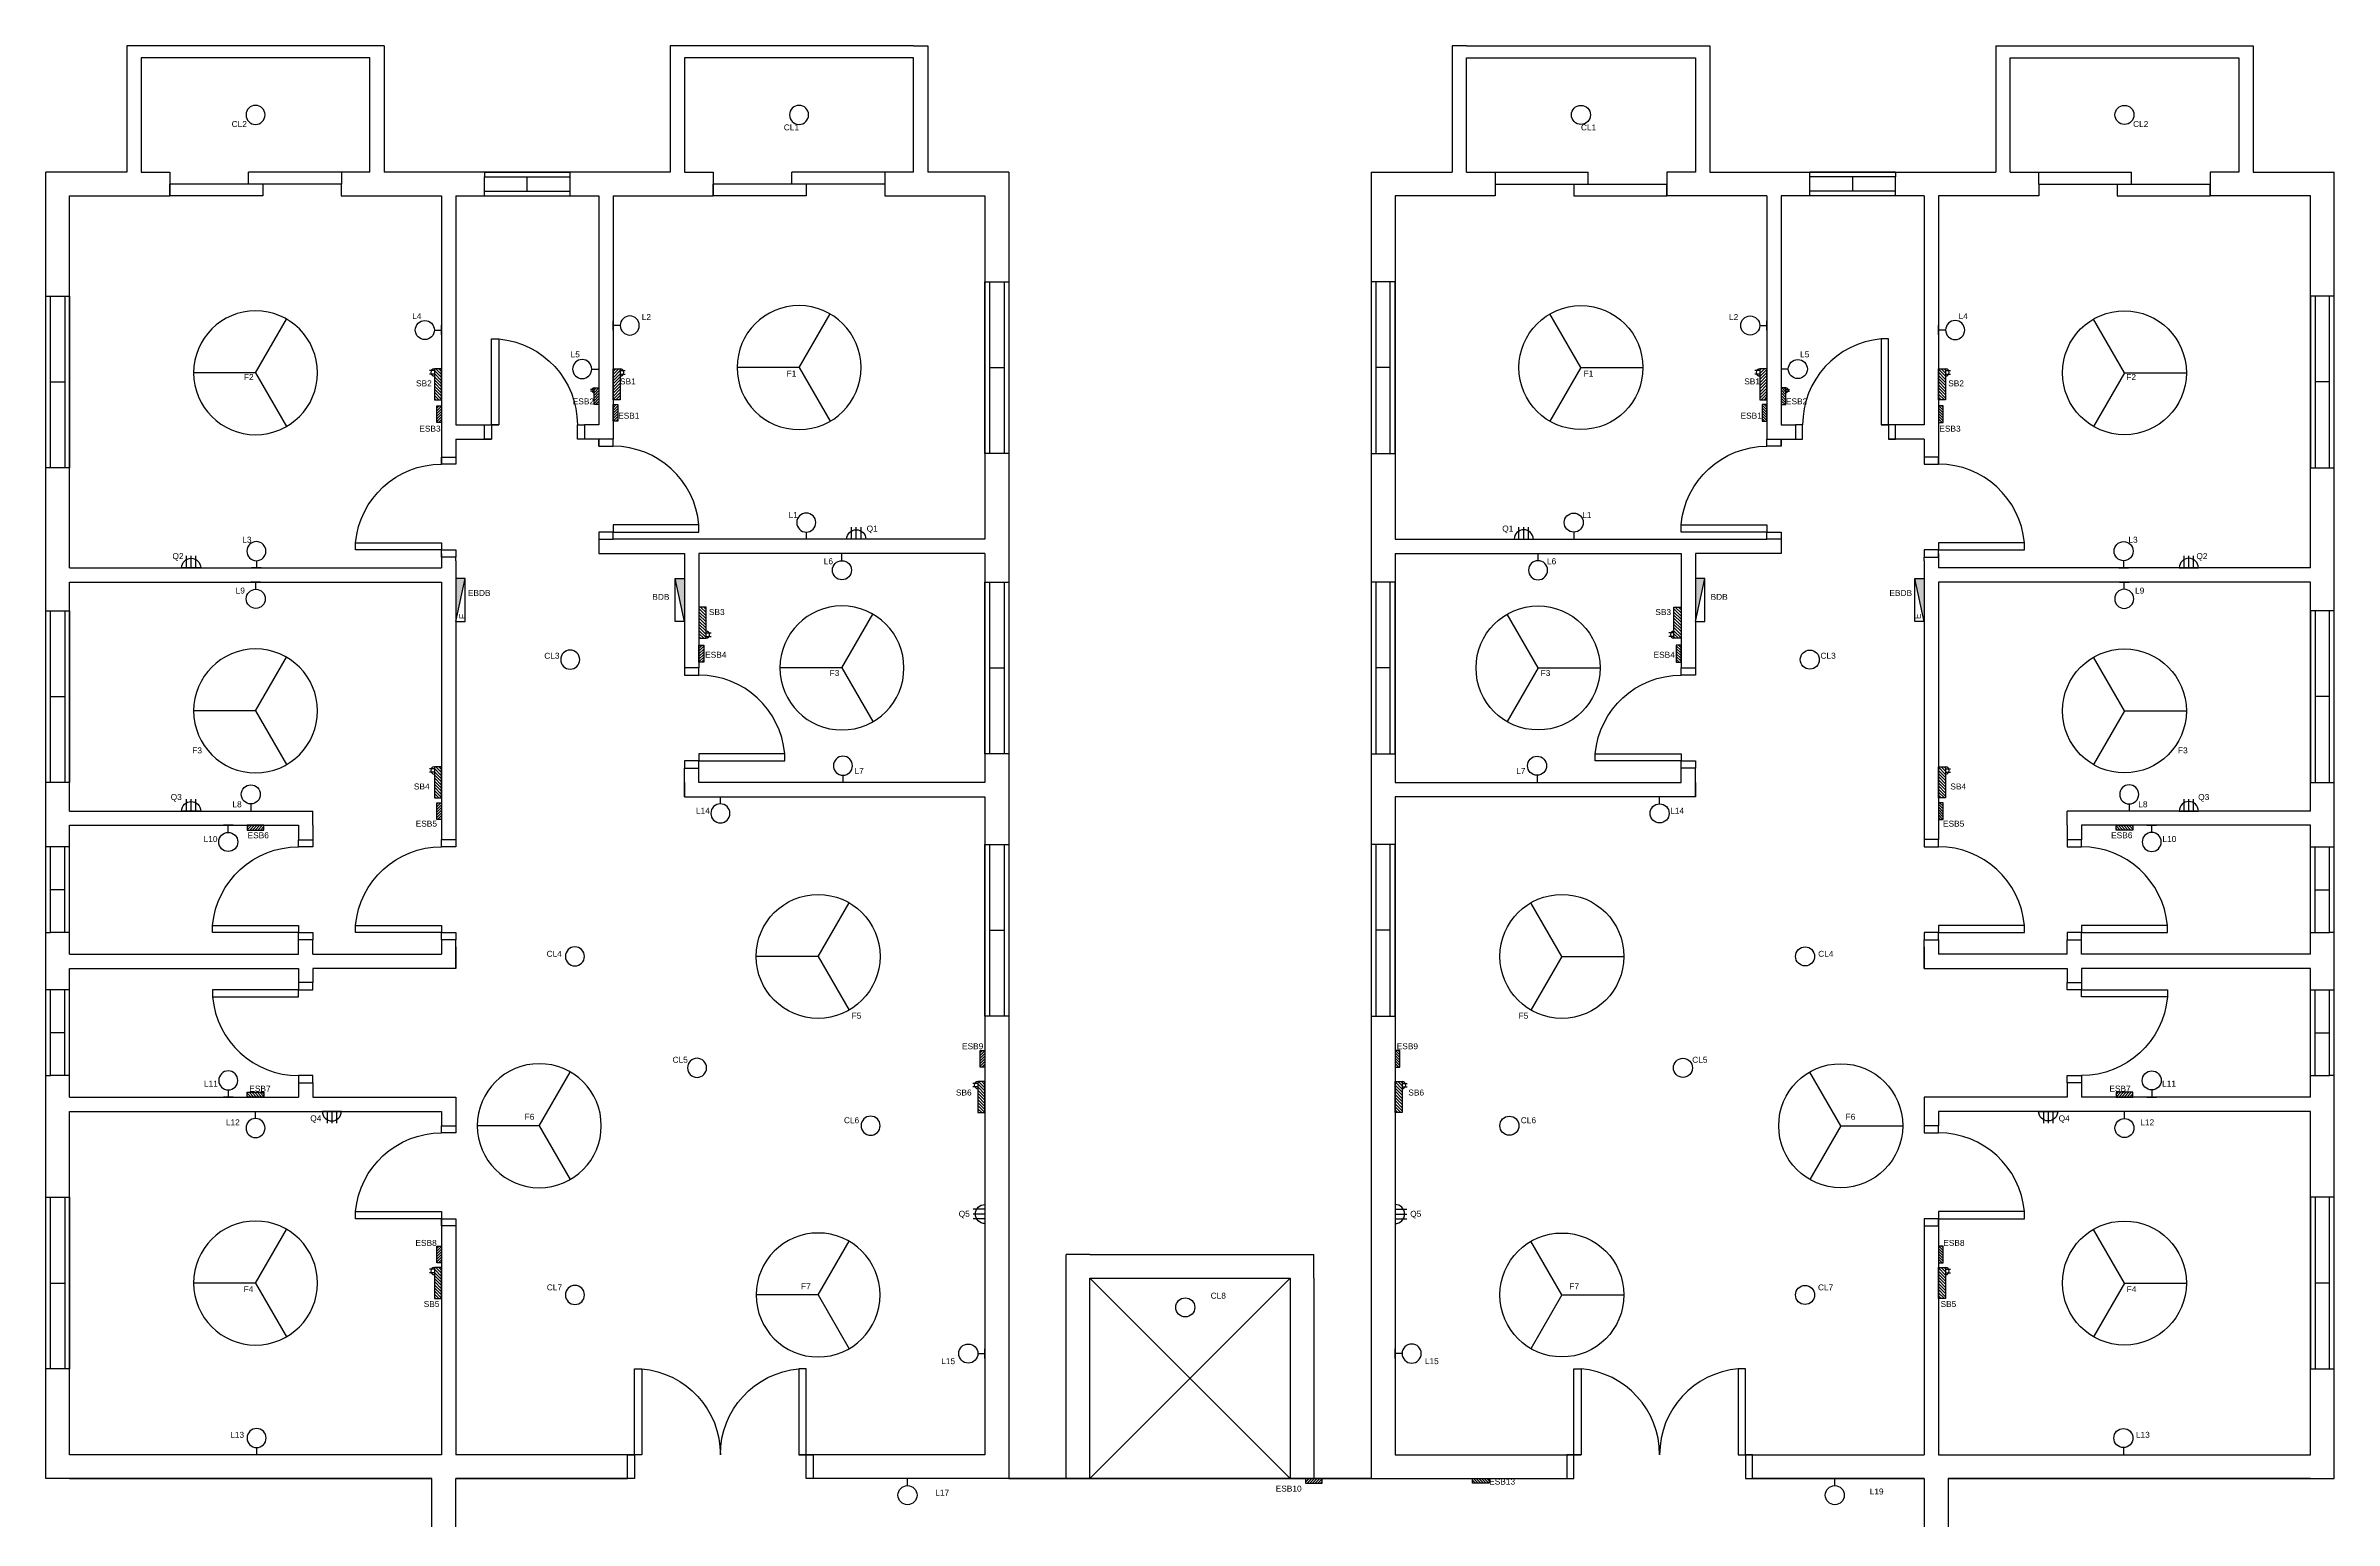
# Model space of a CAD drawing. Header units: inches. Extents: x 61297 to 163996, y 9483 to 32239.
# Drawn here: x 78637 to 79597, y 16714 to 17332 of the extents above; entities that cross this region are included whole.
import ezdxf

# ---------------------------------------------------------------- set-up
doc = ezdxf.new("R2010")
doc.units = ezdxf.units.IN
doc.linetypes.add('HIDDEN', pattern=[9.525, 6.35, -3.175])
for name, color, linetype in [('door', 80, 'Continuous'), ('Doors', 230, 'Continuous'), ('Layer1', 7, 'Continuous'), ('Light Fans and Socketst', 170, 'Continuous'), ('Main Conduit', 50, 'HIDDEN'), ('Toiler Window', 30, 'Continuous'), ('Windows', 30, 'Continuous')]:
    doc.layers.add(name, color=color, linetype=linetype)
doc.styles.get("Standard").update_dxf_attribs({"font": 'arial.ttf'})
pattern_1 = [(45, (73421.59915, 13421.7594), (-0.65106857, 0.65106857), [])]
pattern_2 = [(315, (77654.9552, 20342.3741), (0.65106857, 0.65106857), [])]
pattern_3 = [(135, (81099.146, 13937.8266), (-0.65106857, -0.65106857), [])]
pattern_4 = [(315, (77654.9552, 20175.3999), (0.65106857, 0.65106857), [])]
pattern_5 = [(315, (77654.9552, 19965.3999), (0.65106857, 0.65106857), [])]
pattern_6 = [(315, (77426.9552, 20043.3999), (0.65106857, 0.65106857), [])]

# ---------------------------------------------------------------- blocks, each defined once
blk = doc.blocks.new('Door_Sing')
at = {"layer": 'Doors'}
for points in [[(-3, 6), (-3, 42), (-6, 42), (-6, 6), (-3, 6)], [(-38.98, 0), (-38.98, 6), (-41.98, 6), (-41.98, 0), (-38.98, 0)]]:
    blk.add_lwpolyline(points, dxfattribs=at)
blk.add_lwpolyline([(-3, 0), (0, 0), (0, 6), (-3, 6)], close=True, dxfattribs=at)
blk.add_arc((-2.84, 6), 36.14, 95.01978, 180, dxfattribs=at)
blk = doc.blocks.new('Window_Large')
at = {"layer": 'Windows'}
for p, q in [((72, 10), (0, 10)), ((0, 10), (0, 0)), ((72, 0), (72, 10)), ((72, 8), (0, 8)), ((0, 2), (72, 2)), ((0, 0), (72, 0)), ((36, 8), (36, 2))]:
    blk.add_line(p, q, dxfattribs=at)
blk = doc.blocks.new('Toilet Window')
for p, q in [((82016.8, 16081.38), (82016.8, 16117.38)), ((82016.8, 16117.38), (82026.8, 16117.38)), ((82018.8, 16081.38), (82018.8, 16117.38)), ((82024.8, 16081.38), (82024.8, 16117.38)), ((82026.8, 16081.38), (82026.8, 16117.38)), ((82018.8, 16099.38), (82024.8, 16099.38)), ((82016.8, 16081.38), (82018.8, 16081.38)), ((82018.8, 16081.38), (82024.8, 16081.38)), ((82026.8, 16081.38), (82024.8, 16081.38))]:
    blk.add_line(p, q)
blk = doc.blocks.new('Fan')
at = {"layer": 'Light Fans and Socketst'}
for q in [(-13, 22.52), (-13, -22.52), (26, 0)]:
    blk.add_line((0, 0), q, dxfattribs=at)
blk.add_circle((0, 0), 26, dxfattribs=at)
blk = doc.blocks.new('Light Ceiling')
at = {"layer": 'Light Fans and Socketst'}
blk.add_circle((0, 0), 4, dxfattribs=at)
blk = doc.blocks.new('Light')
at = {"layer": 'Light Fans and Socketst'}
blk.add_line((0, 2), (0, -2), dxfattribs=at)
blk.add_lwpolyline([(2.99, 0), (1.49, 0), (0, 0)], dxfattribs=at)
blk.add_circle((6.99, 0), 4, dxfattribs=at)
blk = doc.blocks.new('BDB')
h = blk.add_hatch(color=256)
h.dxf.hatch_style = 1
h.paths.add_polyline_path([(13.5, 4), (-4.5, 0), (13.5, 0)])
blk.add_line((-4.5, 0), (13.5, 4))
at = {"layer": 'Layer1'}
blk.add_lwpolyline([(-4.5, 4), (13.5, 4), (13.5, 0), (-4.5, 0), (-4.5, 4)], dxfattribs=at)
blk = doc.blocks.new('Emergency_BDB')
at = {"layer": 'Layer1'}
blk.add_blockref('BDB', (0, 0), dxfattribs=at)
at = {"layer": 'Layer1', "insert": (-4.5, 4), "char_height": 2.5, "attachment_point": 1}
blk.add_mtext_dynamic_manual_height_columns(' E', width=4.2009, gutter_width=12.5, heights=[0], dxfattribs=at)
blk = doc.blocks.new('ESB')
h = blk.add_hatch()
h.set_pattern_fill('ANSI31', color=256, scale=0.25)
h.set_pattern_definition([(45, (-3149.957, -1763.2019), (-0.561266, 0.561266), [])])
h.paths.add_polyline_path([(3.5, 2), (-3.5, 2), (-3.5, 0), (3.5, 0)])
blk.add_lwpolyline([(3.5, 0), (3.5, 2), (-3.5, 2), (-3.5, 0)], close=True)
blk = doc.blocks.new('Socket')
for p, q in [((-4, 0), (4, 0)), ((-2, 0), (-2, 5)), ((0, 0), (0, 5)), ((2, 0), (2, 5))]:
    blk.add_line(p, q)
blk.add_arc((0, 0), 4, 0, 180)

msp = doc.modelspace()

# ---------------------------------------------------------------- hatches: boundary and pattern name
at = {"layer": 'Layer1'}
h = msp.add_hatch(dxfattribs=at)
h.set_pattern_fill('ANSI31', color=256, scale=0.29, angle=-90)
h.set_pattern_definition(pattern_2)
h.paths.add_polyline_path([(78800.071, 17183.573), (78803.051, 17183.573), (78803.051, 17196.602), (78800.071, 17196.602)])
h = msp.add_hatch(dxfattribs=at)
h.set_pattern_fill('ANSI31', color=256, scale=0.29)
h.set_pattern_definition(pattern_1)
h.paths.add_polyline_path([(78878.031, 17196.602), (78875.051, 17196.602), (78875.051, 17183.573), (78878.031, 17183.573)])
h = msp.add_hatch(dxfattribs=at)
h.set_pattern_fill('ANSI31', color=256, scale=0.29)
h.set_pattern_definition(pattern_1)
h.paths.add_polyline_path([(79356.071, 17196.602), (79359.051, 17196.602), (79359.051, 17183.573), (79356.071, 17183.573)])
h = msp.add_hatch(dxfattribs=at)
h.set_pattern_fill('ANSI31', color=256, scale=0.29, angle=-90)
h.set_pattern_definition(pattern_2)
h.paths.add_polyline_path([(79434.031, 17196.602), (79431.051, 17196.602), (79431.051, 17183.573), (79434.031, 17183.573)])
h = msp.add_hatch(dxfattribs=at)
h.set_pattern_fill('ANSI31', color=256, scale=0.29, angle=90)
h.set_pattern_definition(pattern_3)
h.paths.add_polyline_path([(78914.031, 17096.627), (78911.051, 17096.627), (78911.051, 17083.599), (78914.031, 17083.599)])
h = msp.add_hatch(dxfattribs=at)
h.set_pattern_fill('ANSI31', color=256, scale=0.29, angle=90)
h.set_pattern_definition(pattern_3)
h.paths.add_polyline_path([(79320.071, 17083.599), (79323.051, 17083.599), (79323.051, 17096.627), (79320.071, 17096.627)])
h = msp.add_hatch(dxfattribs=at)
h.set_pattern_fill('ANSI31', color=256, scale=0.29, angle=-90)
h.set_pattern_definition(pattern_4)
h.paths.add_polyline_path([(78800.071, 17016.599), (78803.051, 17016.599), (78803.051, 17029.627), (78800.071, 17029.627)])
h = msp.add_hatch(dxfattribs=at)
h.set_pattern_fill('ANSI31', color=256, scale=0.29, angle=-90)
h.set_pattern_definition(pattern_4)
h.paths.add_polyline_path([(79434.031, 17029.627), (79431.051, 17029.627), (79431.051, 17016.599), (79434.031, 17016.599)])
h = msp.add_hatch(dxfattribs=at)
h.set_pattern_fill('ANSI31', color=256, scale=0.29, angle=-90)
h.set_pattern_definition(pattern_6)
h.paths.add_polyline_path([(79028.071, 16884.599), (79031.051, 16884.599), (79031.051, 16897.627), (79028.071, 16897.627)])
h = msp.add_hatch(dxfattribs=at)
h.set_pattern_fill('ANSI31', color=256, scale=0.29, angle=-90)
h.set_pattern_definition(pattern_6)
h.paths.add_polyline_path([(79206.031, 16897.627), (79203.051, 16897.627), (79203.051, 16884.599), (79206.031, 16884.599)])
h = msp.add_hatch(dxfattribs=at)
h.set_pattern_fill('ANSI31', color=256, scale=0.29, angle=-90)
h.set_pattern_definition(pattern_5)
h.paths.add_polyline_path([(78800.071, 16806.599), (78803.051, 16806.599), (78803.051, 16819.627), (78800.071, 16819.627)])
h = msp.add_hatch(dxfattribs=at)
h.set_pattern_fill('ANSI31', color=256, scale=0.29, angle=-90)
h.set_pattern_definition(pattern_5)
h.paths.add_polyline_path([(79434.031, 16819.627), (79431.051, 16819.627), (79431.051, 16806.599), (79434.031, 16806.599)])

# ---------------------------------------------------------------- linework, layer by layer
for p, q in [((78671.051, 17332.113), (78671.051, 17279.113)), ((78779.051, 17332.113), (78671.051, 17332.113)), ((78779.051, 17332.113), (78779.051, 17279.113)), ((78905.051, 17332.113), (78899.051, 17332.113)), ((78899.051, 17332.113), (78899.051, 17279.113)), ((79001.051, 17332.113), (78905.051, 17332.113)), ((79001.051, 17332.113), (79007.051, 17332.113)), ((79007.051, 17332.113), (79007.051, 17279.113)), ((79233.051, 17332.113), (79227.051, 17332.113)), ((79227.051, 17332.113), (79227.051, 17279.113)), ((79233.051, 17332.113), (79329.051, 17332.113)), ((79329.051, 17332.113), (79335.051, 17332.113)), ((79335.051, 17332.113), (79335.051, 17279.113)), ((79455.051, 17332.113), (79455.051, 17279.113)), ((79455.051, 17332.113), (79563.051, 17332.113)), ((79563.051, 17332.113), (79563.051, 17279.113)), ((78773.051, 17327.113), (78677.051, 17327.113)), ((78677.051, 17327.113), (78677.051, 17279.113)), ((78773.051, 17279.113), (78773.051, 17327.113)), ((79001.051, 17327.113), (78905.051, 17327.113)), ((78905.051, 17327.113), (78905.051, 17279.113)), ((79001.051, 17279.113), (79001.051, 17327.113)), ((79233.051, 17279.113), (79233.051, 17327.113)), ((79233.051, 17327.113), (79329.051, 17327.113)), ((79329.051, 17327.113), (79329.051, 17279.113)), ((79461.051, 17279.113), (79461.051, 17327.113)), ((79461.051, 17327.113), (79557.051, 17327.113)), ((79557.051, 17327.113), (79557.051, 17279.113)), ((78637.051, 16731.113), (78637.051, 17279.113)), ((78671.051, 17279.113), (78637.051, 17279.113)), ((78677.051, 17279.113), (78689.051, 17279.113)), ((78689.051, 17279.113), (78689.074, 17269.113)), ((78761.051, 17279.113), (78761.027, 17269.113)), ((78773.051, 17279.113), (78761.051, 17279.113)), ((78899.051, 17279.113), (78779.051, 17279.113)), ((78905.051, 17279.113), (78917.051, 17279.113)), ((78917.051, 17279.113), (78917.074, 17269.113)), ((78989.051, 17279.113), (78989.027, 17269.113)), ((79001.051, 17279.113), (78989.051, 17279.113)), ((79041.051, 17279.113), (79007.051, 17279.113)), ((79041.051, 17279.113), (79041.051, 16731.113)), ((79193.051, 17279.113), (79193.051, 16731.113)), ((79193.051, 17279.113), (79227.051, 17279.113)), ((79233.051, 17279.113), (79245.051, 17279.113)), ((79245.051, 17279.113), (79245.074, 17269.113)), ((79317.051, 17279.113), (79317.027, 17269.113)), ((79329.051, 17279.113), (79317.051, 17279.113)), ((79335.051, 17279.113), (79455.051, 17279.113)), ((79461.051, 17279.113), (79473.051, 17279.113)), ((79473.051, 17279.113), (79473.074, 17269.113)), ((79545.051, 17279.113), (79545.027, 17269.113)), ((79557.051, 17279.113), (79545.051, 17279.113)), ((79563.051, 17279.113), (79597.051, 17279.113)), ((79597.051, 16731.113), (79597.051, 17279.113)), ((78647.051, 17113.113), (78647.051, 17269.113)), ((78647.051, 17269.113), (78689.074, 17269.113)), ((78761.027, 17269.113), (78803.051, 17269.113)), ((78803.051, 17269.113), (78803.051, 17156.602)), ((78809.051, 17269.113), (78869.051, 17269.113)), ((78809.051, 17269.113), (78809.051, 17173.113)), ((78875.051, 17269.113), (78917.074, 17269.113)), ((78875.051, 17269.113), (78875.051, 17167.113)), ((78989.027, 17269.113), (79031.051, 17269.113)), ((79031.051, 17269.113), (79031.051, 17125.113)), ((79245.074, 17269.113), (79203.051, 17269.113)), ((79203.051, 17269.113), (79203.051, 17125.113)), ((79359.051, 17269.113), (79317.027, 17269.113)), ((79359.051, 17269.113), (79359.051, 17167.113)), ((79425.051, 17269.113), (79365.051, 17269.113)), ((79425.051, 17269.113), (79425.051, 17173.113)), ((79473.074, 17269.113), (79431.051, 17269.113)), ((79431.051, 17269.113), (79431.051, 17156.602)), ((79587.051, 17269.113), (79545.027, 17269.113)), ((79587.051, 17113.113), (79587.051, 17269.113)), ((78867.051, 17187.947), (78865.551, 17187.947)), ((78867.051, 17187.28), (78865.551, 17187.28)), ((79367.051, 17187.947), (79368.551, 17187.947)), ((79367.051, 17187.28), (79368.551, 17187.28)), ((78809.051, 17173.113), (78827.074, 17173.113)), ((78809.051, 17167.113), (78824.074, 17167.113)), ((78809.051, 17167.113), (78809.051, 17156.602)), ((79425.051, 17173.113), (79407.027, 17173.113)), ((79425.051, 17167.113), (79410.027, 17167.113)), ((79425.051, 17167.113), (79425.051, 17156.602)), ((78869.051, 17128.137), (78869.051, 17125.113)), ((79365.051, 17128.137), (79365.051, 17125.113)), ((78803.051, 17119.113), (78803.051, 17113.113)), ((78809.051, 17116.113), (78809.051, 17117.625)), ((78869.051, 17125.113), (78869.051, 17119.113)), ((78869.051, 17119.113), (78905.051, 17119.113)), ((79031.051, 17125.113), (78875.051, 17125.113)), ((78905.051, 17119.113), (78905.051, 17071.113)), ((78911.051, 17119.113), (78911.051, 17071.113)), ((79031.051, 17119.113), (78911.051, 17119.113)), ((79031.051, 17119.113), (79031.051, 17023.113)), ((79203.051, 17125.113), (79359.051, 17125.113)), ((79203.051, 17119.113), (79203.051, 17023.113)), ((79203.051, 17119.113), (79323.051, 17119.113)), ((79323.051, 17119.113), (79323.051, 17071.113)), ((79365.051, 17119.113), (79329.051, 17119.113)), ((79329.051, 17119.113), (79329.051, 17071.113)), ((79365.051, 17125.113), (79365.051, 17119.113)), ((79425.051, 17116.113), (79425.051, 17117.625)), ((79431.051, 17119.113), (79431.051, 17113.113)), ((78647.051, 17113.113), (78803.051, 17113.113)), ((78809.051, 17116.113), (78809.051, 16996.113)), ((79425.051, 17116.113), (79425.051, 16996.113)), ((79587.051, 17113.113), (79431.051, 17113.113)), ((78647.051, 17011.113), (78647.051, 17107.113)), ((78647.051, 17107.113), (78803.051, 17107.113)), ((78803.051, 17107.113), (78803.051, 16999.113)), ((79587.051, 17107.113), (79431.051, 17107.113)), ((79431.051, 17107.113), (79431.051, 16999.113)), ((79587.051, 17011.113), (79587.051, 17107.113)), ((78905.051, 17017.113), (78905.051, 17029.137)), ((78905.051, 17023.113), (78905.051, 17017.113)), ((78911.051, 17023.113), (78911.051, 17029.137)), ((79323.051, 17023.113), (79323.051, 17029.137)), ((79329.051, 17017.113), (79329.051, 17029.137)), ((79329.051, 17023.113), (79329.051, 17017.113)), ((78905.051, 17017.113), (79031.051, 17017.113)), ((79031.051, 17017.113), (79031.051, 16741.113)), ((79203.051, 17017.113), (79203.051, 16741.113)), ((79329.051, 17017.113), (79203.051, 17017.113)), ((78647.051, 17011.113), (78749.051, 17011.113)), ((78647.051, 16951.113), (78647.051, 17005.113)), ((78647.051, 17005.113), (78743.051, 17005.113)), ((78743.051, 17005.113), (78743.051, 16999.09)), ((78749.051, 17005.113), (78749.051, 17011.113)), ((78749.051, 17005.113), (78749.051, 16999.09)), ((79587.051, 17011.113), (79485.051, 17011.113)), ((79485.051, 17005.113), (79485.051, 17011.113)), ((79485.051, 17005.113), (79485.051, 16999.09)), ((79587.051, 17005.113), (79491.051, 17005.113)), ((79491.051, 17005.113), (79491.051, 16999.09)), ((79587.051, 16951.113), (79587.051, 17005.113)), ((78743.051, 16951.113), (78743.051, 16957.113)), ((78749.051, 16951.113), (78749.051, 16957.113)), ((78803.051, 16957.137), (78803.051, 16951.113)), ((78809.051, 16945.113), (78809.051, 16957.137)), ((78809.051, 16954.113), (78809.051, 16945.113)), ((79425.051, 16945.113), (79425.051, 16957.137)), ((79425.051, 16954.113), (79425.051, 16945.113)), ((79431.051, 16957.137), (79431.051, 16951.113)), ((79485.051, 16951.113), (79485.051, 16957.113)), ((79491.051, 16951.113), (79491.051, 16957.113)), ((78647.051, 16951.113), (78743.051, 16951.113)), ((78647.051, 16891.113), (78647.051, 16945.113)), ((78647.051, 16945.113), (78743.051, 16945.113)), ((78743.051, 16945.113), (78743.051, 16939.113)), ((78749.051, 16951.113), (78803.051, 16951.113)), ((78809.051, 16945.113), (78749.051, 16945.113)), ((78749.051, 16945.113), (78749.051, 16939.113)), ((78809.051, 16951.113), (78809.051, 16945.113)), ((79425.051, 16951.113), (79425.051, 16945.113)), ((79425.051, 16945.113), (79485.051, 16945.113)), ((79485.051, 16951.113), (79431.051, 16951.113)), ((79485.051, 16945.113), (79485.051, 16939.113)), ((79587.051, 16951.113), (79491.051, 16951.113)), ((79587.051, 16945.113), (79491.051, 16945.113)), ((79491.051, 16945.113), (79491.051, 16939.113)), ((79587.051, 16891.113), (79587.051, 16945.113)), ((78743.051, 16897.137), (78743.051, 16891.113)), ((78749.051, 16897.137), (78749.051, 16891.113)), ((79485.051, 16897.137), (79485.051, 16891.113)), ((79491.051, 16897.137), (79491.051, 16891.113)), ((78647.051, 16891.113), (78743.051, 16891.113)), ((78749.051, 16891.113), (78803.051, 16891.113)), ((78803.051, 16891.113), (78809.051, 16891.113)), ((78809.051, 16891.113), (78809.051, 16882.113)), ((78809.051, 16891.113), (78809.051, 16885.113)), ((79425.051, 16891.113), (79425.051, 16882.113)), ((79431.051, 16891.113), (79425.051, 16891.113)), ((79425.051, 16891.113), (79425.051, 16885.113)), ((79485.051, 16891.113), (79431.051, 16891.113)), ((79587.051, 16891.113), (79491.051, 16891.113)), ((78647.051, 16741.113), (78647.051, 16885.113)), ((78647.051, 16885.113), (78803.051, 16885.113)), ((78803.051, 16885.113), (78803.051, 16882.113)), ((78803.051, 16882.113), (78803.051, 16879.09)), ((78809.051, 16885.113), (78809.051, 16879.09)), ((79425.051, 16885.113), (79425.051, 16879.09)), ((79587.051, 16885.113), (79431.051, 16885.113)), ((79431.051, 16885.113), (79431.051, 16882.113)), ((79431.051, 16882.113), (79431.051, 16879.09)), ((79587.051, 16741.113), (79587.051, 16885.113)), ((78803.051, 16843.113), (78803.051, 16741.113)), ((78809.051, 16840.113), (78809.051, 16741.113)), ((79425.051, 16840.113), (79425.051, 16741.113)), ((79431.051, 16843.113), (79431.051, 16741.113)), ((79065.051, 16815.113), (79065.051, 16825.113)), ((79075.051, 16825.113), (79065.051, 16825.113)), ((79075.051, 16825.113), (79159.051, 16825.113)), ((79159.051, 16825.113), (79169.051, 16825.113)), ((79169.051, 16815.113), (79169.051, 16825.113)), ((79065.051, 16731.113), (79065.051, 16815.113)), ((79075.051, 16731.113), (79075.051, 16815.113)), ((79075.051, 16815.113), (79159.051, 16815.113)), ((79075.051, 16815.113), (79159.051, 16731.113)), ((79075.051, 16731.113), (79159.051, 16815.113)), ((79159.051, 16815.113), (79159.051, 16731.113)), ((79169.051, 16815.113), (79169.051, 16731.113)), ((78803.051, 16741.113), (78647.051, 16741.113)), ((78887.074, 16741.113), (78809.051, 16741.113)), ((79031.051, 16741.113), (78953.027, 16741.113)), ((79203.051, 16741.113), (79281.074, 16741.113)), ((79347.027, 16741.113), (79425.051, 16741.113)), ((79431.051, 16741.113), (79587.051, 16741.113)), ((78647.051, 16731.113), (78637.051, 16731.113)), ((78799.051, 16731.113), (78647.051, 16731.113)), ((78647.051, 16731.113), (78799.051, 16731.113)), ((78799.051, 16731.113), (78647.051, 16731.113)), ((78799.051, 16706.098), (78799.051, 16731.113)), ((78884.074, 16731.113), (78809.051, 16731.113)), ((78809.051, 16731.113), (78881.074, 16731.113)), ((78881.074, 16731.113), (78809.051, 16731.113)), ((78809.051, 16611.113), (78809.051, 16731.113)), ((79041.051, 16731.113), (78956.027, 16731.113)), ((79193.051, 16731.113), (79041.051, 16731.113)), ((79041.051, 16731.113), (79193.051, 16731.113)), ((79041.051, 16731.113), (79075.051, 16731.113)), ((79041.051, 16731.113), (79075.051, 16731.113)), ((79193.051, 16731.113), (79278.074, 16731.113)), ((79350.027, 16731.113), (79425.051, 16731.113)), ((79425.051, 16731.113), (79353.027, 16731.113)), ((79353.027, 16731.113), (79425.051, 16731.113)), ((79425.051, 16731.113), (79425.051, 16706.098)), ((79435.051, 16731.113), (79587.051, 16731.113)), ((79587.051, 16731.113), (79435.051, 16731.113)), ((79435.051, 16731.113), (79587.051, 16731.113)), ((79435.051, 16731.113), (79435.051, 16611.113)), ((79587.051, 16731.113), (79597.051, 16731.113))]:
    msp.add_line(p, q)
for points in [[(78869.051, 17269.113), (78869.051, 17173.113), (78863.051, 17173.113)], [(79365.051, 17269.113), (79365.051, 17173.113), (79371.051, 17173.113)], [(78869.051, 17164.113), (78869.051, 17167.113), (78866.051, 17167.113), (78863.051, 17167.113)], [(79365.051, 17164.113), (79365.051, 17167.113), (79368.051, 17167.113), (79371.051, 17167.113)], [(79031.051, 17023.113), (78911.051, 17023.113)], [(79203.051, 17023.113), (79323.051, 17023.113)]]:
    msp.add_lwpolyline(points)
for centre, start, end in [((78867.051, 17187.613), 90, 270), ((79367.051, 17187.613), 270, 90)]:
    msp.add_arc(centre, 1, start, end)
at = {"layer": 'door'}
for p, q in [((78689.051, 17269.113), (78689.051, 17274.113)), ((78728.051, 17274.113), (78689.051, 17274.113)), ((78722.051, 17274.113), (78722.051, 17279.113)), ((78761.051, 17279.113), (78722.051, 17279.113)), ((78761.051, 17274.113), (78722.051, 17274.113)), ((78728.051, 17274.113), (78728.051, 17269.113)), ((78761.051, 17279.113), (78761.051, 17274.113)), ((78917.051, 17269.113), (78917.051, 17274.113)), ((78956.051, 17274.113), (78917.051, 17274.113)), ((78950.051, 17274.113), (78950.051, 17279.113)), ((78989.051, 17279.113), (78950.051, 17279.113)), ((78989.051, 17274.113), (78950.051, 17274.113)), ((78956.051, 17274.113), (78956.051, 17269.113)), ((78989.051, 17279.113), (78989.051, 17274.113)), ((79245.051, 17279.113), (79284.051, 17279.113)), ((79245.051, 17279.113), (79245.051, 17274.113)), ((79245.051, 17274.113), (79284.051, 17274.113)), ((79278.051, 17274.113), (79317.051, 17274.113)), ((79278.051, 17274.113), (79278.051, 17269.113)), ((79284.051, 17274.113), (79284.051, 17279.113)), ((79317.051, 17269.113), (79317.051, 17274.113)), ((79473.051, 17279.113), (79512.051, 17279.113)), ((79473.051, 17279.113), (79473.051, 17274.113)), ((79473.051, 17274.113), (79512.051, 17274.113)), ((79506.051, 17274.113), (79545.051, 17274.113)), ((79506.051, 17274.113), (79506.051, 17269.113)), ((79512.051, 17274.113), (79512.051, 17279.113)), ((79545.051, 17269.113), (79545.051, 17274.113)), ((78728.051, 17269.113), (78689.051, 17269.113)), ((78956.051, 17269.113), (78917.051, 17269.113)), ((79278.051, 17269.113), (79317.051, 17269.113)), ((79506.051, 17269.113), (79545.051, 17269.113))]:
    msp.add_line(p, q, dxfattribs=at)
at = {"layer": 'Doors'}
for p, q in [((78884.074, 16745.113), (78884.074, 16751.113)), ((78884.074, 16741.113), (78884.074, 16745.113)), ((79350.027, 16745.113), (79350.027, 16751.113)), ((79350.027, 16741.113), (79350.027, 16745.113))]:
    msp.add_line(p, q, dxfattribs=at)
for points in [[(78884.074, 16731.113), (78881.074, 16731.113), (78881.074, 16741.113), (78884.074, 16741.113), (78884.074, 16777.113), (78887.074, 16777.113), (78887.074, 16741.113), (78884.074, 16741.113), (78884.074, 16737.113)], [(78959.027, 16731.113), (78956.027, 16731.113), (78956.027, 16735.113), (78956.027, 16741.113), (78956.027, 16777.113), (78953.027, 16777.113), (78953.027, 16741.113), (78956.027, 16741.113), (78959.027, 16741.113), (78959.027, 16735.113)], [(79275.074, 16731.113), (79278.074, 16731.113), (79278.074, 16735.113), (79278.074, 16741.113), (79278.074, 16777.113), (79281.074, 16777.113), (79281.074, 16741.113), (79278.074, 16741.113), (79275.074, 16741.113), (79275.074, 16735.113)], [(79350.027, 16731.113), (79353.027, 16731.113), (79353.027, 16741.113), (79350.027, 16741.113), (79350.027, 16777.113), (79347.027, 16777.113), (79347.027, 16741.113), (79350.027, 16741.113), (79350.027, 16737.113)]]:
    msp.add_lwpolyline(points, close=True, dxfattribs=at)
for points in [[(78887.074, 16777.113, -0.3887794), (78920.051, 16741.113, -0.3887794), (78953.027, 16777.113)], [(79347.027, 16777.113, 0.3887794), (79314.051, 16741.113, 0.3887794), (79281.074, 16777.113)]]:
    msp.add_lwpolyline(points, format="xyb", dxfattribs=at)
at = {"layer": 'Layer1'}
for p, q in [((78800.071, 17195.852), (78797.955, 17195.852)), ((78800.071, 17194.352), (78797.955, 17194.352)), ((78878.031, 17195.852), (78880.146, 17195.852)), ((78878.031, 17194.352), (78880.146, 17194.352)), ((79356.071, 17195.852), (79353.955, 17195.852)), ((79356.071, 17194.352), (79353.955, 17194.352)), ((79434.031, 17195.852), (79436.146, 17195.852)), ((79434.031, 17194.352), (79436.146, 17194.352)), ((78914.031, 17085.849), (78916.146, 17085.849)), ((78914.031, 17084.349), (78916.146, 17084.349)), ((79320.071, 17085.849), (79317.955, 17085.849)), ((79320.071, 17084.349), (79317.955, 17084.349)), ((78800.071, 17028.877), (78797.955, 17028.877)), ((78800.071, 17027.377), (78797.955, 17027.377)), ((79434.031, 17028.877), (79436.146, 17028.877)), ((79434.031, 17027.377), (79436.146, 17027.377)), ((79028.071, 16896.877), (79025.955, 16896.877)), ((79206.031, 16896.877), (79208.146, 16896.877)), ((79028.071, 16895.377), (79025.955, 16895.377)), ((79206.031, 16895.377), (79208.146, 16895.377)), ((78800.071, 16818.877), (78797.955, 16818.877)), ((78800.071, 16817.377), (78797.955, 16817.377)), ((79434.031, 16818.877), (79436.146, 16818.877)), ((79434.031, 16817.377), (79436.146, 16817.377))]:
    msp.add_line(p, q, dxfattribs=at)
for points in [[(78800.071, 17196.602), (78800.071, 17183.573), (78803.051, 17183.573), (78803.051, 17196.602)], [(78878.031, 17196.602), (78878.031, 17183.573), (78875.051, 17183.573), (78875.051, 17196.602)], [(79356.071, 17196.602), (79356.071, 17183.573), (79359.051, 17183.573), (79359.051, 17196.602)], [(79434.031, 17196.602), (79434.031, 17183.573), (79431.051, 17183.573), (79431.051, 17196.602)], [(78914.031, 17083.599), (78914.031, 17096.627), (78911.051, 17096.627), (78911.051, 17083.599)], [(79320.071, 17083.599), (79320.071, 17096.627), (79323.051, 17096.627), (79323.051, 17083.599)], [(78800.071, 17029.627), (78800.071, 17016.599), (78803.051, 17016.599), (78803.051, 17029.627)], [(79434.031, 17029.627), (79434.031, 17016.599), (79431.051, 17016.599), (79431.051, 17029.627)], [(79028.071, 16897.627), (79028.071, 16884.599), (79031.051, 16884.599), (79031.051, 16897.627)], [(79206.031, 16897.627), (79206.031, 16884.599), (79203.051, 16884.599), (79203.051, 16897.627)], [(78800.071, 16819.627), (78800.071, 16806.599), (78803.051, 16806.599), (78803.051, 16819.627)], [(79434.031, 16819.627), (79434.031, 16806.599), (79431.051, 16806.599), (79431.051, 16819.627)]]:
    msp.add_lwpolyline(points, close=True, dxfattribs=at)
for centre, start, end in [((78800.071, 17195.102), 90, 270), ((78878.031, 17195.102), 270, 90), ((79356.071, 17195.102), 90, 270), ((79434.031, 17195.102), 270, 90), ((78914.031, 17085.099), 270, 90), ((79320.071, 17085.099), 90, 270), ((78800.071, 17028.127), 90, 270), ((79434.031, 17028.127), 270, 90), ((79028.071, 16896.127), 90, 270), ((79206.031, 16896.127), 270, 90), ((78800.071, 16818.127), 90, 270), ((79434.031, 16818.127), 270, 90)]:
    msp.add_arc(centre, 1.5, start, end, dxfattribs=at)
at = {"layer": 'Light Fans and Socketst'}
for p, q in [((78961.051, 16950.127), (78974.051, 16972.644)), ((79273.051, 16950.127), (79260.051, 16972.644)), ((78961.051, 16950.127), (78935.051, 16950.127)), ((78961.051, 16950.127), (78974.051, 16927.611)), ((79273.051, 16950.127), (79260.051, 16927.611)), ((79273.051, 16950.127), (79299.051, 16950.127))]:
    msp.add_line(p, q, dxfattribs=at)
for centre in [(78961.051, 16950.127), (79273.051, 16950.127)]:
    msp.add_circle(centre, 26, dxfattribs=at)

# ---------------------------------------------------------------- block references
at = {"xscale": -1}
for name, p, rotation in [('Window_Large', (79041.051, 17233.113), 90), ('Window_Large', (78647.051, 17227.113), 90), ('ESB', (78869.051, 17185.113), 90), ('ESB', (78803.051, 17177.602), 90), ('ESB', (78875.051, 17178.113), 270), ('Door_Sing', (79365.051, 17125.137), 90), ('Door_Sing', (78809.051, 17117.625), 90), ('Window_Large', (79041.051, 17107.113), 90), ('Window_Large', (79041.051, 17107.113), 90), ('Window_Large', (78647.051, 17095.113), 90), ('ESB', (78911.051, 17077.113), 270), ('Door_Sing', (79329.051, 17029.137), 90), ('ESB', (78803.051, 17011.113), 90), ('ESB', (79509.051, 17005.113), 180), ('Door_Sing', (78749.051, 16957.113), 90), ('Door_Sing', (78809.051, 16957.137), 90), ('Window_Large', (79041.051, 16997.113), 90), ('Door_Sing', (79485.051, 16939.113), 270), ('ESB', (79031.051, 16907.113), 90), ('Door_Sing', (78809.051, 16837.113), 90), ('Socket', (79477.042, 16885.113), 180), ('Window_Large', (78647.051, 16849.113), 90), ('Socket', (79031.051, 16842.063), 90.00000000000024), ('ESB', (78803.051, 16825.113), 90), ('ESB', (79239.062, 16731.113), 180)]:
    msp.add_blockref(name, p, dxfattribs=dict(at, rotation=rotation))
for name, p, rotation in [('Window_Large', (79193.051, 17233.113), 270), ('Window_Large', (79587.051, 17227.113), 270), ('ESB', (79365.051, 17185.113), 270), ('ESB', (79359.051, 17178.113), 90), ('ESB', (79431.051, 17177.602), 270), ('Door_Sing', (78869.051, 17125.137), 270), ('Door_Sing', (79425.051, 17117.625), 270), ('Window_Large', (79193.051, 17107.113), 270), ('Window_Large', (79193.051, 17107.113), 270), ('Window_Large', (79587.051, 17095.113), 270), ('ESB', (79323.051, 17077.113), 90), ('Door_Sing', (78905.051, 17029.137), 270), ('ESB', (79431.051, 17011.113), 270), ('ESB', (78725.051, 17005.113), 180), ('Window_Large', (79193.051, 16997.113), 270), ('Door_Sing', (79425.051, 16957.137), 270), ('Door_Sing', (79485.051, 16957.113), 270), ('Door_Sing', (78749.051, 16939.113), 90.00000000000001), ('ESB', (79203.051, 16907.113), 270), ('Socket', (78757.059, 16885.113), 180), ('Door_Sing', (79425.051, 16837.113), 270), ('Window_Large', (79587.051, 16849.113), 270), ('Socket', (79203.051, 16842.063), 269.9999999999998), ('ESB', (79431.051, 16825.113), 270)]:
    msp.add_blockref(name, p, dxfattribs=dict(rotation=rotation))
for name, p in [('Door_Sing', (78821.074, 17167.113)), ('Socket', (78977.051, 17125.113)), ('Socket', (78698.051, 17113.113)), ('Socket', (78698.051, 17011.113)), ('ESB', (78725.051, 16891.113))]:
    msp.add_blockref(name, p, dxfattribs=at)
for name, p in [('Door_Sing', (79413.027, 17167.113)), ('Socket', (79257.051, 17125.113)), ('Socket', (79536.051, 17113.113)), ('Socket', (79536.051, 17011.113)), ('ESB', (79509.051, 16891.113)), ('ESB', (79169.051, 16729.113))]:
    msp.add_blockref(name, p)
at = {"layer": 'Layer1', "xscale": -1}
for name, p in [('Fan', (78953.051, 17197.113)), ('Fan', (78725.051, 17194.935)), ('Light', (78869.051, 17196.503)), ('Fan', (78971.051, 17071.113)), ('Fan', (78725.051, 17053.113)), ('Light Ceiling', (78857.051, 17074.617)), ('Light Ceiling', (78859.025, 16950.127)), ('Light Ceiling', (78910.245, 16903.378)), ('Fan', (78844.081, 16879.113)), ('Light Ceiling', (78983.08, 16879.113)), ('Fan', (78725.051, 16813.113)), ('Fan', (78961.051, 16808.099)), ('Light Ceiling', (78859.055, 16808.099))]:
    msp.add_blockref(name, p, dxfattribs=at)
at = {"layer": 'Layer1'}
for name, p in [('Fan', (79281.051, 17197.113)), ('Fan', (79509.051, 17194.935)), ('Light', (79365.051, 17196.503)), ('Fan', (79263.051, 17071.113)), ('Light Ceiling', (79377.051, 17074.617)), ('Fan', (79509.051, 17053.113)), ('Light Ceiling', (79375.076, 16950.127)), ('Light Ceiling', (79323.856, 16903.378)), ('Fan', (79390.02, 16879.113)), ('Light Ceiling', (79251.022, 16879.113)), ('Fan', (79509.051, 16813.113)), ('Fan', (79273.051, 16808.099)), ('Light Ceiling', (79375.047, 16808.099)), ('Light Ceiling', (79115.073, 16802.912))]:
    msp.add_blockref(name, p, dxfattribs=at)
for name, p, rotation in [('Light', (78803.051, 17212.857), 180), ('Light', (79359.051, 17214.777), 179.9999999999995), ('Light', (79278.023, 17125.113), 89.99999999999953), ('Light', (78971.051, 17119.113), 269.9999999999995), ('Light', (79508.706, 17113.113), 89.9999999999995), ('BDB', (78905.051, 17095.113), 90.00000000000001), ('Emergency_BDB', (79425.051, 17095.113), 90), ('Light', (78725.141, 17107.113), 269.9999999999995), ('Light', (79262.63, 17023.113), 90.0000000000005), ('Light', (78723.057, 17011.113), 90.00000000000001), ('Light', (79314.051, 17017.113), 270), ('Light', (78713.604, 17005.113), 269.9999999999995), ('Light', (79520.497, 16891.113), 89.9999999999995), ('Light', (79509.051, 16885.113), 270), ('Light', (79031.051, 16783.526), 180), ('Light', (79508.601, 16741.113), 89.9999999999995), ('Light', (78998.539, 16731.113), 270), ('Light', (79387.539, 16731.113), 270)]:
    msp.add_blockref(name, p, dxfattribs=dict(at, rotation=rotation))
at = {"layer": 'Layer1', "xscale": -1}
for name, p, rotation in [('Light', (78875.051, 17214.777), 180), ('Light', (79431.051, 17212.857), 180), ('Light', (78956.078, 17125.113), 270.0000000000005), ('Light', (78725.395, 17113.113), 270.0000000000005), ('Light', (79263.051, 17119.113), 90.0000000000005), ('Emergency_BDB', (78809.051, 17095.113), 270), ('BDB', (79329.051, 17095.113), 270), ('Light', (79508.96, 17107.113), 90.0000000000005), ('Light', (78971.471, 17023.113), 269.9999999999995), ('Light', (79511.045, 17011.113), 270), ('Light', (78920.051, 17017.113), 90), ('Light', (79520.497, 17005.113), 90.0000000000005), ('Light', (78713.604, 16891.113), 270.0000000000005), ('Light', (78725.051, 16885.113), 90), ('Light', (79203.051, 16783.526), 180), ('Light', (78725.501, 16741.113), 270.0000000000005)]:
    msp.add_blockref(name, p, dxfattribs=dict(at, rotation=rotation))
at = {"layer": 'Main Conduit', "xscale": -1}
for p in [(78725.051, 17303.113), (78953.051, 17303.113)]:
    msp.add_blockref('Light Ceiling', p, dxfattribs=at)
at = {"layer": 'Main Conduit'}
for p in [(79281.051, 17303.113), (79509.051, 17303.113)]:
    msp.add_blockref('Light Ceiling', p, dxfattribs=at)
at = {"layer": 'Toiler Window', "xscale": -1, "rotation": 270}
msp.add_blockref('Toilet Window', (62739.673, -64747.682), dxfattribs=at)
at = {"layer": 'Toiler Window', "rotation": 90}
msp.add_blockref('Toilet Window', (95494.429, -64747.682), dxfattribs=at)
at = {"layer": 'Toiler Window', "xscale": -1}
for p in [(160663.846, 878.735), (160663.846, 818.735)]:
    msp.add_blockref('Toilet Window', p, dxfattribs=at)
at = {"layer": 'Toiler Window'}
for p in [(-2429.745, 878.735), (-2429.745, 818.735)]:
    msp.add_blockref('Toilet Window', p, dxfattribs=at)

# ---------------------------------------------------------------- texts
at = {"char_height": 2.5}
for s, insert, attachment_point in [('CL2', (78721.431, 17300.531), 3), ('CL2', (79512.67, 17300.531), 1), ('CL1', (78953.051, 17299.113), 3), ('CL1', (79281.051, 17299.113), 1), ('L4', (78794.641, 17219.943), 3), ('L2', (78890.93, 17219.594), 3), ('L2', (79343.171, 17219.594), 1), ('L4', (79439.46, 17219.943), 1), ('L5', (78861.108, 17203.932), 3), ('L5', (79372.993, 17203.932), 1), ('F2', (78724.258, 17194.401), 3), ('F1', (78951.923, 17195.878), 3), ('F1', (79282.178, 17195.878), 1), ('F2', (79509.843, 17194.401), 1), ('SB2', (78798.978, 17191.772), 3), ('ESB2', (78867.051, 17184.199), 3), ('SB1', (78884.543, 17192.566), 3), ('SB1', (79349.558, 17192.566), 1), ('ESB2', (79367.051, 17184.199), 1), ('SB2', (79435.124, 17191.772), 1), ('ESB1', (78886.1, 17178.213), 3), ('ESB1', (79348.001, 17178.213), 1), ('ESB3', (78802.695, 17172.762), 3), ('ESB3', (79431.407, 17172.762), 1), ('L1', (78952.54, 17136.559), 3), ('L1', (79281.561, 17136.559), 1), ('Q1', (78986.065, 17130.843), 3), ('Q1', (79248.036, 17130.843), 1), ('Q2', (78694.861, 17119.297), 3), ('L3', (78723.395, 17126.156), 3), ('L6', (78967.302, 17117.117), 3), ('L6', (79266.799, 17117.117), 1), ('L3', (79510.706, 17126.156), 1), ('Q2', (79539.24, 17119.297), 1), ('L9', (78720.589, 17104.828), 3), ('EBDB', (78823.642, 17103.835), 3), ('BDB', (78898.668, 17102.199), 3), ('BDB', (79335.434, 17102.199), 1), ('EBDB', (79410.459, 17103.835), 1), ('L9', (79513.513, 17104.828), 1), ('SB3', (78921.838, 17095.81), 3), ('SB3', (79312.263, 17095.81), 1), ('CL3', (78852.575, 17077.498), 3), ('ESB4', (78922.584, 17077.906), 3), ('F3', (78969.977, 17070.266), 3), ('F3', (79264.125, 17070.266), 1), ('ESB4', (79311.517, 17077.906), 1), ('CL3', (79381.526, 17077.498), 1), ('F3', (78702.592, 17037.804), 3), ('F3', (79531.509, 17037.804), 1), ('SB4', (78798.075, 17022.653), 3), ('L7', (78980.217, 17029.182), 3), ('L7', (79253.884, 17029.182), 1), ('SB4', (79436.026, 17022.653), 1), ('Q3', (78694.117, 17018.23), 3), ('L8', (78719.244, 17015.192), 3), ('L14', (78915.628, 17012.46), 3), ('L14', (79318.473, 17012.46), 1), ('L8', (79514.857, 17015.192), 1), ('Q3', (79539.984, 17018.23), 1), ('ESB6', (78730.647, 17002.183), 3), ('ESB5', (78801.168, 17007.069), 3), ('ESB5', (79432.934, 17007.069), 1), ('ESB6', (79503.455, 17002.183), 1), ('L10', (78709.108, 17000.607), 3), ('L10', (79524.993, 17000.607), 1), ('CL4', (78853.537, 16952.462), 3), ('CL4', (79380.565, 16952.462), 1), ('F5', (78979.196, 16926.494), 3), ('F5', (79254.905, 16926.494), 1), ('CL5', (78906.38, 16908.019), 3), ('ESB9', (79030.334, 16913.693), 3), ('ESB9', (79203.767, 16913.693), 1), ('CL5', (79327.721, 16908.019), 1), ('L11', (78709.261, 16898.008), 3), ('L11', (79524.84, 16898.008), 1), ('ESB7', (78731.373, 16895.923), 3), ('SB6', (79025.45, 16894.278), 3), ('SB6', (79208.651, 16894.278), 1), ('ESB7', (79502.728, 16895.923), 1), ('L12', (78718.429, 16881.759), 3), ('Q4', (78752.661, 16883.446), 3), ('F6', (78842.018, 16884.091), 3), ('CL6', (78978.282, 16882.654), 3), ('CL6', (79255.819, 16882.654), 1), ('F6', (79392.083, 16884.091), 1), ('Q4', (79481.44, 16883.446), 1), ('L12', (79515.672, 16881.759), 1), ('Q5', (79024.68, 16843.403), 3), ('Q5', (79209.421, 16843.403), 1), ('ESB8', (78801.051, 16831.199), 3), ('ESB8', (79433.051, 16831.199), 1), ('F4', (78724.108, 16811.785), 3), ('CL7', (78853.631, 16812.53), 3), ('F7', (78957.922, 16812.934), 3), ('F7', (79276.179, 16812.934), 1), ('CL7', (79380.471, 16812.53), 1), ('F4', (79509.993, 16811.785), 1), ('SB5', (78802.205, 16805.563), 3), ('CL8', (79125.719, 16809.065), 1), ('SB5', (79431.897, 16805.563), 1), ('L15', (79018.531, 16781.585), 3), ('L15', (79215.57, 16781.585), 1), ('L13', (78720.255, 16750.692), 3), ('L13', (79513.847, 16750.692), 1), ('L17', (79010.228, 16726.488), 1), ('ESB10', (79153.006, 16728.137), 1), ('ESB13', (79242.562, 16728.528), 7), ('L19', (79402.19, 16726.922), 1)]:
    msp.add_mtext_dynamic_manual_height_columns(s, width=6.93541, gutter_width=12.5, heights=[0], dxfattribs=dict(at, insert=insert, attachment_point=attachment_point))

doc.saveas('drawing.dxf')
